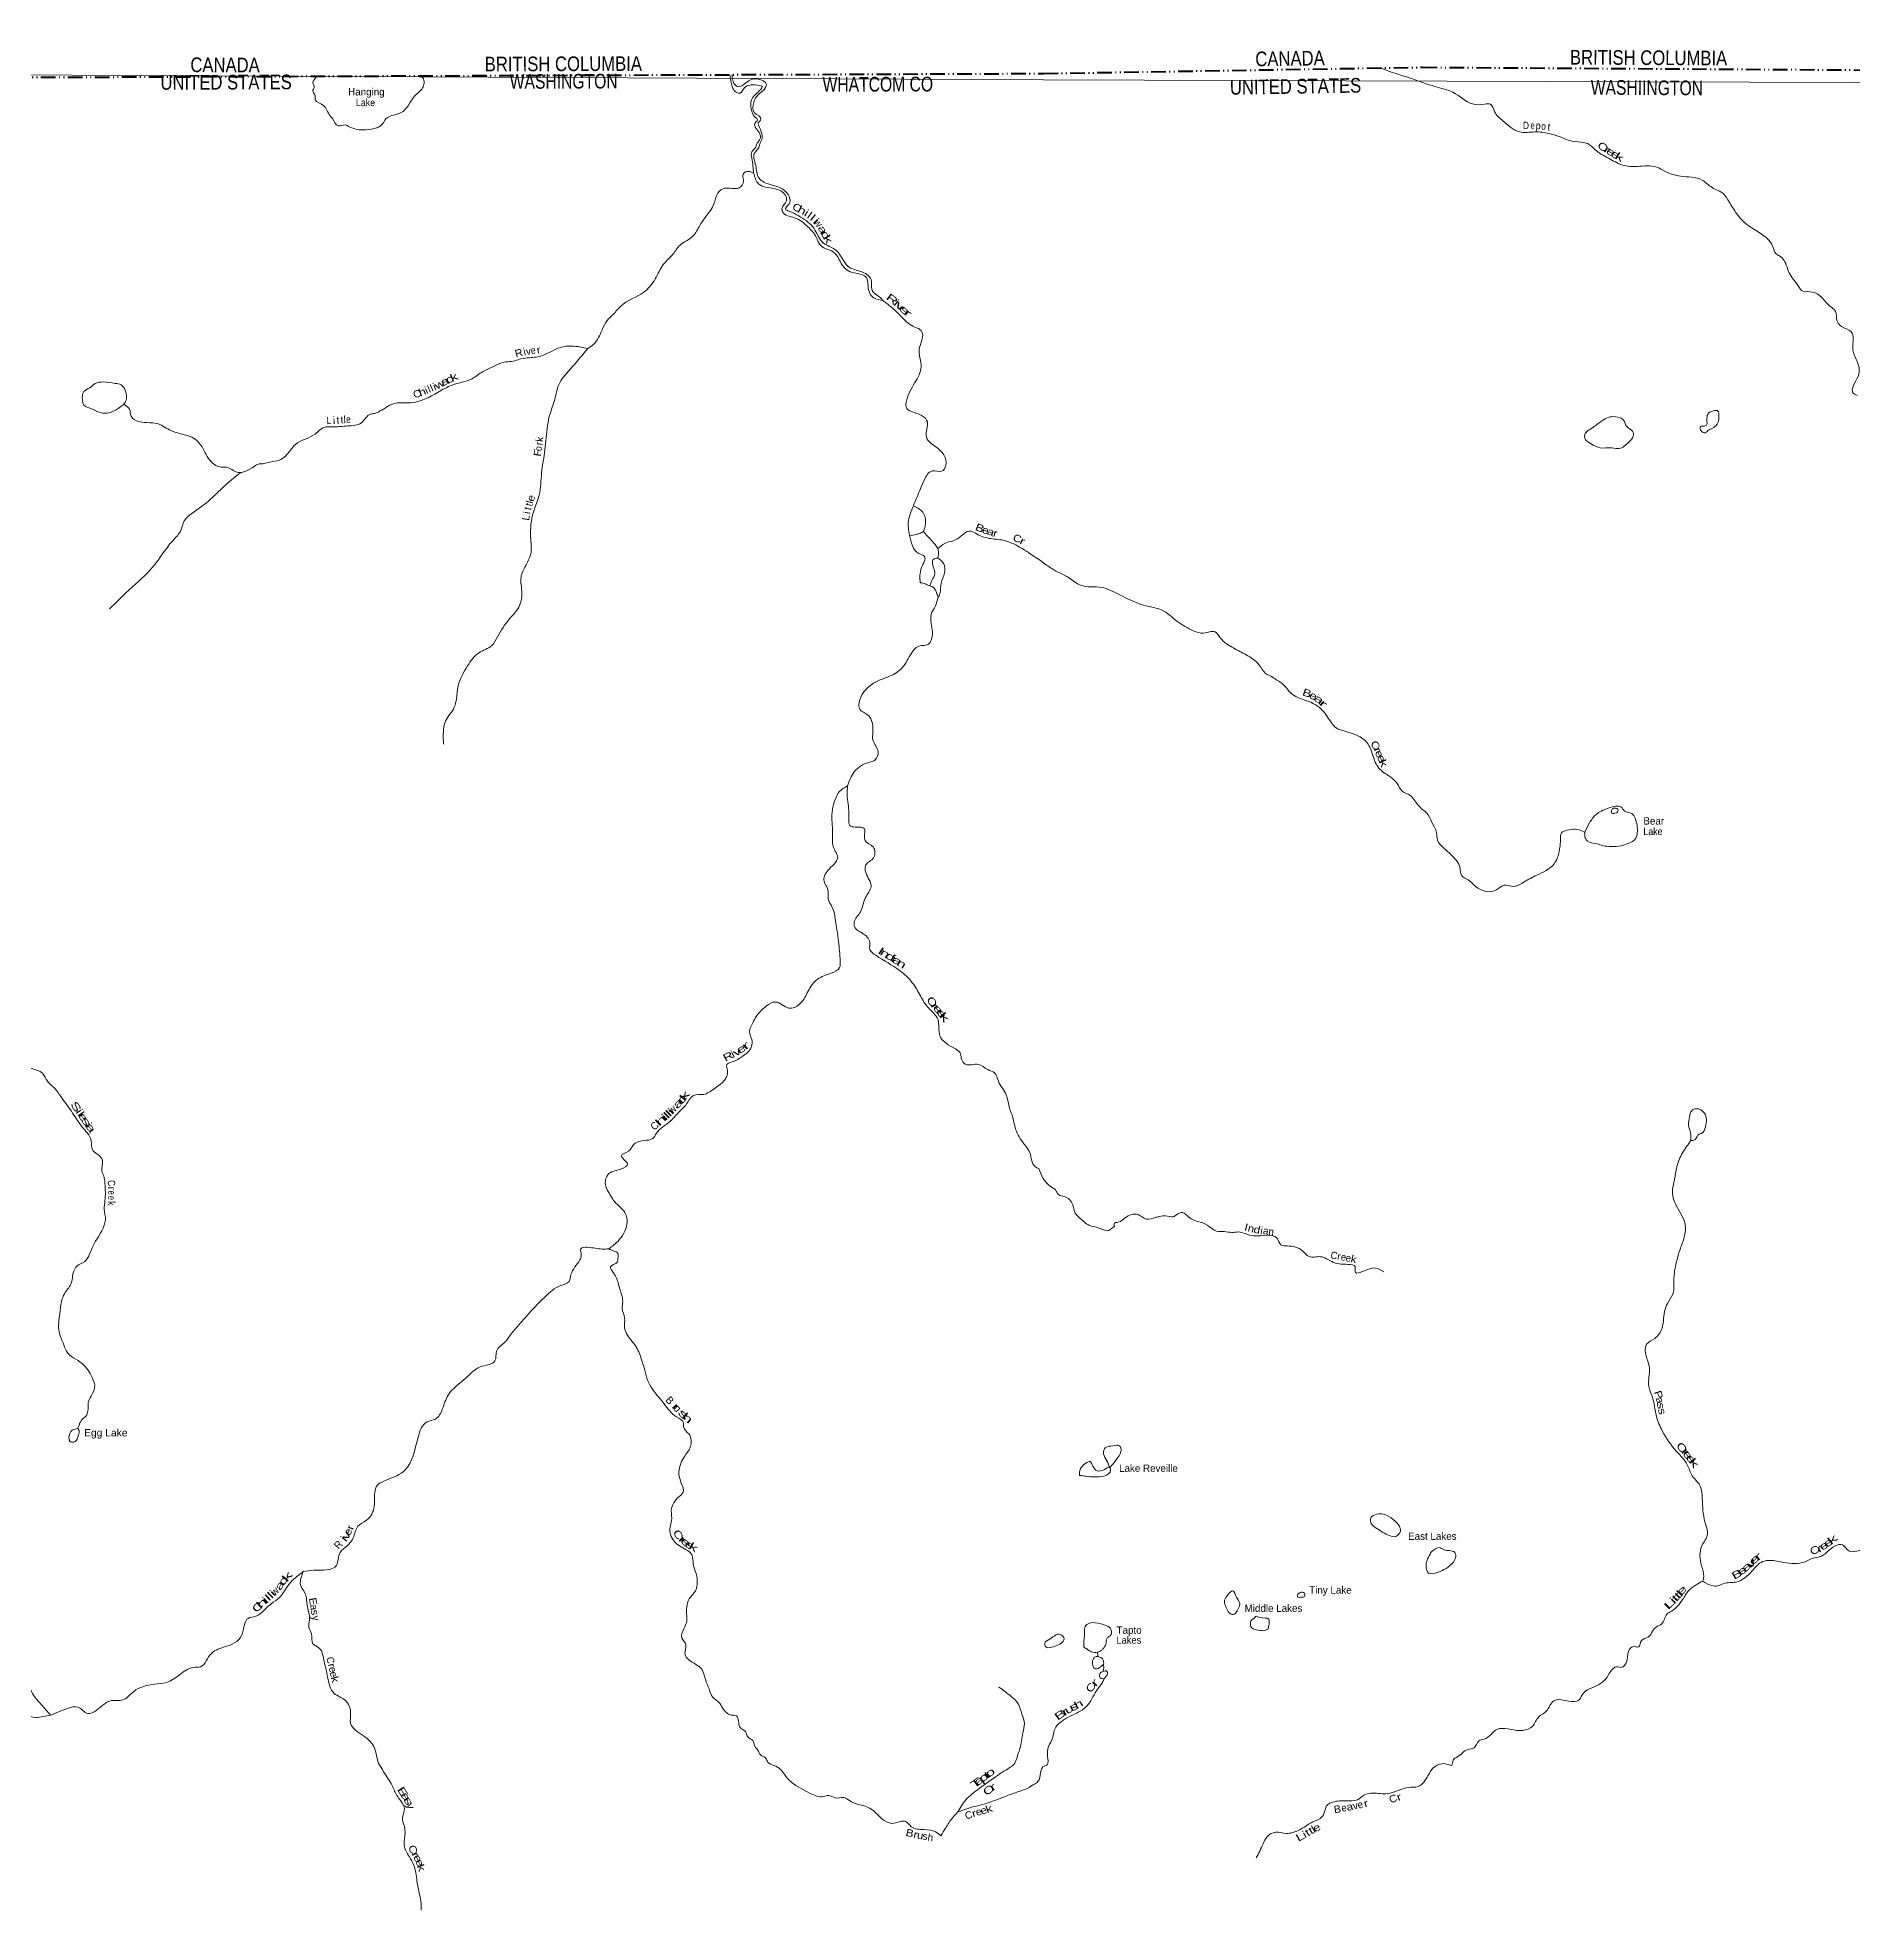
# Model space of a CAD drawing. Header units: feet. Extents: x -244583 to 4, y 367440 to 553773.
# Drawn here: x -118425 to -68841, y 501465 to 552939 of the extents above; entities that cross this region are included whole.
import ezdxf
from ezdxf.enums import TextEntityAlignment as Align

# ---------------------------------------------------------------- set-up
doc = ezdxf.new("R2010")
doc.units = ezdxf.units.FT
doc.header["$LTSCALE"] = 80
doc.linetypes.add('DASH_DOUBLE_DOT', pattern=[9.2, 5, -1.2, 0.3, -1.2, 0.3, -1.2])
for name, color, linetype, lineweight in [('10', 7, 'DASH_DOUBLE_DOT', 70), ('39', 7, 'Continuous', 13), ('4', 7, 'Continuous', 13)]:
    doc.layers.add(name, color=color, linetype=linetype, lineweight=lineweight)
doc.layers.add('12', color=7, linetype='Continuous')
doc.layers.add('41', color=7, linetype='Continuous')

msp = doc.modelspace()

# ---------------------------------------------------------------- linework, layer by layer
at = {"layer": '10'}
msp.add_line((-121280.67, 551846.84), (-90959.98, 551960.61), dxfattribs=at)
msp.add_lwpolyline([(-90959.98, 551960.61), (-80605.95, 552131.49), (-60639.5, 552007.95)], dxfattribs=at)
at = {"layer": '39'}
for points in [[(-110800.57, 551884.81), (-110875.83, 551789.96), (-110910.05, 551706.95), (-110871.43, 551581.55), (-110913.7, 551480.31), (-110854.92, 551381.25), (-110846.6, 551245.69), (-110609.84, 551080.14), (-110486.2, 550873.93), (-110378.83, 550730.43), (-110210.74, 550532.39), (-110022.81, 550554.94), (-109933.81, 550514.61), (-109462.73, 550420.24), (-109165.73, 550481.4), (-109042.55, 550546.35), (-108913.51, 550726.64), (-108705.5, 550826.11), (-108483.31, 550901.32), (-108348.11, 551029.01), (-108134.41, 551340.96), (-107916.52, 551569.95), (-107872.29, 551701.55), (-107876.47, 551782.48), (-107957.46, 551894.86)], [(-98874.03, 549240.8), (-98923.24, 549647.44), (-98921.52, 549821.46), (-98814.62, 549949.11), (-98796.55, 550021.98), (-98744.14, 550098.96), (-98691.74, 550190.1), (-98704.08, 550311.49), (-98842.01, 550596.58), (-98801.67, 550647.23), (-98771.44, 550697.87), (-98826.12, 550762.53), (-98915.3, 550908.08), (-98923.99, 551256.11), (-98823.16, 551391.84), (-98679.9, 551525.61), (-98643.65, 551604.58), (-98702.31, 551630.8), (-98946.9, 551648.63), (-99130.66, 551557.29), (-99241.6, 551427.61), (-99332.57, 551437.59), (-99445.98, 551568.94), (-99488.67, 551714.56), (-99524.6, 551923.69)], [(-99463.71, 551926.95), (-99379.42, 551647.96), (-99300.51, 551599.52), (-99084.43, 551707.1), (-98750.35, 551808.8), (-98524.51, 551663.45), (-98615.17, 551495.36), (-98798.8, 551327.13), (-98871.29, 551171.21), (-98846.55, 550889.98), (-98674.46, 550716.23), (-98712.75, 550653.44), (-98749.06, 550610.89), (-98740.87, 550552.22), (-98645.46, 550309.55), (-98655.27, 550137.54), (-98689.52, 550072.74), (-98729.72, 549943.17), (-98814.42, 549833.77), (-98864.81, 549752.75), (-98864.61, 549637.42), (-98815.78, 549449.31), (-98724.22, 549099.39), (-98594.69, 548996.39), (-98131.57, 548833.21), (-97933.2, 548655.45), (-97886.33, 548434.96), (-97977.08, 548317.46), (-98001.24, 548260.76), (-97906.14, 548200.21), (-97639.12, 548069.1), (-97262.69, 547778.3), (-97033.66, 547400.26), (-96964.82, 547329.55), (-96651.24, 547153.99), (-96525.71, 547026.71), (-96302.83, 546703.3), (-96116.71, 546604.43), (-95780.98, 546471.41), (-95667.54, 546325.89), (-95646.89, 546066.92), (-95575.96, 545957.76), (-95410.01, 545834.59), (-95345.21, 545759.82)], [(-81751.78, 552112.81), (-81309.98, 551950.57), (-80883.25, 551817.42), (-80478.76, 551670.08), (-79940.81, 551512.74), (-79776.98, 551448.15), (-79242.93, 551128.95), (-78911.35, 551123.17), (-78747.58, 551125.34), (-78636.19, 550913), (-78411.55, 550672.43), (-77958.38, 550365.29), (-77535.82, 550365.67), (-77151.64, 550323.53), (-76866.48, 550236.78), (-76615.68, 550135.84), (-76263.84, 550083.55), (-76091.95, 550045.26), (-75903.78, 549889.64), (-75527.5, 549651.23), (-75143.18, 549459.36), (-74738.78, 549421.28), (-74215.12, 549405.56), (-73980.48, 549286.4), (-73563.87, 549157.28), (-72967.33, 549048.55), (-72696.22, 548846.47), (-72382.68, 548670.72), (-72230.85, 548454.37), (-72026.36, 548136.9), (-71710.65, 547809.41), (-71026.73, 547207.08), (-70957.84, 547043.26), (-70852.65, 546978.61), (-70729.21, 546855.3), (-70593.43, 546513.48), (-70346.45, 546159.63), (-70235.13, 546022.15), (-70032.93, 546002.09), (-69751.79, 545891.06), (-69484.66, 545610.07), (-69328.84, 545464.53), (-69284.12, 545195.47), (-69097.95, 545015.57), (-68869.35, 544872.12), (-68848.93, 544649.58), (-68844.64, 544370.37), (-68682.49, 543929.44), (-68712.6, 543682.57), (-68839.75, 543435.62), (-68851.7, 543241.37), (-68738.41, 543168.63)], [(-98874.27, 549242.8), (-99092.37, 549274.86), (-99166.99, 549181.66), (-99148.53, 549021.84), (-99269.48, 548839.54), (-99455.4, 548823.06), (-99708.02, 548812.55), (-99849.28, 548688.9), (-99955.91, 548403.42), (-100179.65, 548050.99), (-100340.93, 547811.97), (-100538.48, 547512.18), (-100883.69, 547276.92), (-101069.22, 547035.84), (-101339.55, 546746.06), (-101561.2, 546351.14), (-101875.87, 545988.45), (-102503.78, 545607.06), (-102709.54, 545380.11), (-102870.96, 545217.98), (-103009.97, 544962.81), (-103243.74, 544563.82), (-103405.22, 544446.2)], [(-95345.21, 545759.82), (-95591.92, 545834.3), (-95711.41, 545977.78), (-95750.24, 546226.61), (-95784.85, 546372.25), (-95928.52, 546469.15), (-96237.88, 546547.59), (-96401.79, 546660.65), (-96543.67, 546893.13), (-96697.61, 547089.17), (-96916.05, 547177.86), (-97069.86, 547297.01), (-97163.16, 547489.1), (-97390.02, 547776.08), (-97754.24, 548018.33), (-98083.97, 548185.77), (-98098.28, 548278.83), (-97979.39, 548485.41), (-97985.64, 548592.64), (-98258.86, 548804.68), (-98685.49, 548909.24), (-98782.67, 549000.15), (-98845.58, 549149.79), (-98874.03, 549240.8)], [(-95345.21, 545759.82), (-95098.31, 545569.99), (-94818.92, 545297.26), (-94474.87, 545032.71), (-94294.84, 544941.94), (-94276.19, 544676.89), (-94348.55, 544444.08), (-94299.19, 543946.38), (-94466.21, 543523.21), (-94701.8, 543010.9), (-94709.63, 542861.15), (-94286.8, 542623.04), (-94126.82, 542443.2), (-94164.68, 542129.5), (-94117.89, 541949.48), (-93899.29, 541767.71), (-93621.52, 541258.22), (-93738.47, 541096.16), (-93999.21, 541105.87), (-94208.99, 540864.75), (-94416.33, 540380.82), (-94599.46, 539921.2), (-94655.66, 539694.49), (-94612.64, 539354.61), (-94359.12, 538849.13), (-94207.4, 538768.43), (-94287.73, 538466.8), (-94322.13, 538053.7)], [(-103405.22, 544446.2), (-103839.89, 544516.35), (-104147.04, 544481.47), (-104639.81, 544258.13), (-104995.42, 544196.87), (-105227.8, 544168.18), (-105395.47, 544115.31), (-105777.35, 544054.01), (-105991.42, 543952.51), (-106264.05, 543822.58), (-106564.85, 543623.81), (-107106.22, 543450.97), (-107491.91, 543254.1), (-108245.3, 542965.59), (-108645.46, 542954.85), (-108869.66, 542869.52), (-108982.72, 542796.5), (-109077.62, 542743.74), (-109216.96, 542676.75), (-109334.15, 542658.36), (-109586.39, 542421.22), (-109960.15, 542335.65), (-110384.54, 542308.69), (-110602.8, 542296.21), (-110847.04, 542113.71), (-111386.2, 541831.61), (-111517.3, 541677.63), (-111830.1, 541399.92), (-112078.61, 541348.95), (-112248.31, 541306.19), (-112379.67, 541295.87), (-112632.06, 541151.81), (-112857.8, 541065.23)], [(-103405.22, 544446.2), (-103820.73, 543955.88), (-104207.87, 543425.12), (-104320.33, 543000.02), (-104455.04, 542593.09), (-104509.05, 542265.2), (-104584.7, 541599.36), (-104662.58, 541052.89), (-104732.27, 540441.69), (-104885.09, 539984.15), (-104962.75, 539306.16), (-104961.93, 538830.65), (-105098.83, 538520.84), (-105225.61, 538202.96), (-105202.64, 537771.99), (-105286.86, 537385.37), (-105542.99, 537063.24), (-105865.53, 536575.08), (-106026.8, 536334.04), (-106380.16, 536137.21), (-106686.76, 535780.6), (-106940.48, 535235.89), (-106990.4, 534883.73), (-107048.62, 534650.94), (-107280.42, 534286.35), (-107348.51, 533922.02), (-107341.96, 533640.76)], [(-116075.08, 542927.13), (-116319.34, 542754.76), (-116652.7, 542685.44), (-116893.37, 542774.1), (-117028.88, 542830.55), (-117117.87, 542862.78), (-117209.25, 543113.55), (-117163.04, 543275.5), (-117001.53, 543378.95), (-116852.16, 543490.48), (-116633.96, 543535.33), (-116306.47, 543497.39), (-116148.75, 543457.17), (-116008.87, 543210.52), (-116012.61, 543034.47), (-116075.08, 542927.13)], [(-116075.37, 542926.93), (-115919.21, 542789.78), (-115872.4, 542601.67), (-115659.93, 542454.28), (-115091.86, 542376.25), (-114919.89, 542277.36), (-114527.53, 542122.16), (-114125.07, 541973.05), (-113936.74, 541760.88), (-113687.44, 541356.57), (-113412.31, 541209.28), (-113274.87, 541207.47), (-112977.53, 541068.31), (-112862.5, 541062.31)], [(-75779.75, 542423.84), (-75448.32, 542588.02), (-75211.73, 542553.84), (-75112.61, 542495.25), (-75037.65, 542327.39), (-74869.72, 542187.93), (-74851.4, 542056.43), (-74972.56, 541890.42), (-75233.22, 541718.2), (-75431.37, 541734.21), (-75752.84, 541737.97), (-76015.78, 541851.04), (-76175.65, 542006.69), (-76159.58, 542124.05), (-76056.56, 542225.31), (-75907.03, 542324.59), (-75779.75, 542423.84)], [(-72827.94, 542615.64), (-72842.09, 542477.05), (-72837.95, 542371.84), (-72904.63, 542331.32), (-73013.8, 542321.1), (-72997.52, 542197.7), (-72884.25, 542147.22), (-72785.25, 542228.24), (-72700.37, 542264.73), (-72530.69, 542434.84), (-72516.7, 542614.92), (-72539.06, 542742.37), (-72628.03, 542756.45), (-72700.79, 542732.11), (-72767.49, 542711.82), (-72827.94, 542615.64)], [(-112857.8, 541065.23), (-112862.32, 541062.42), (-113288.19, 540723.84), (-113524.28, 540502.91), (-113693.78, 540342.79), (-114218.58, 539941.33), (-114424.39, 539742.71), (-114518.93, 539475.46), (-114728.66, 539208.04), (-115353.82, 538401.72), (-115591.91, 538164.6), (-115957.16, 537834.21), (-116461.59, 537335.65)], [(-94506.88, 540147.98), (-94253.95, 539980.42), (-94180.64, 539658.8), (-94232.83, 539452.32)], [(-94232.83, 539452.32), (-94345.92, 539397.51), (-94438.85, 539371.07), (-94606.32, 539332.67)], [(-94234.09, 539451.71), (-94046.52, 539240.15), (-93918.94, 539092.63), (-93839.93, 538985.51)], [(-93839.9, 538985.36), (-93654.23, 539125.42), (-93320.94, 539243.3), (-92953.48, 539464.43), (-92813.91, 539401.92), (-92445.83, 539264.89), (-92057.68, 539210.86), (-91608.67, 539025.4), (-91345.65, 538863.93), (-91014.8, 538645.25)], [(-93839.93, 538985.51), (-93823.59, 538886.38), (-93841.51, 538728.53)], [(-93839.27, 538726.29), (-93976.83, 538673.68), (-93986.75, 538564.4), (-93925.63, 538285.25), (-94000.14, 538127.3), (-94046.43, 538013.92), (-94061.07, 537970.29)], [(-93841.51, 538728.53), (-93681.56, 538568.92), (-93658.91, 538324.11), (-93755.44, 538040.67), (-93787.27, 537749.24), (-93829.56, 537656.1)], [(-91014.8, 538645.25), (-90731.57, 538436.75), (-90262.28, 538186.28), (-89946.69, 537984.23), (-89362.32, 537922.03), (-89137.84, 537849.4), (-88682.72, 537625.22), (-88158.89, 537423.36), (-87730.16, 537308.41), (-87313.38, 537001.25), (-86860.26, 536740.65), (-86587.25, 536674.13), (-86267.84, 536708.81), (-86128.19, 536549.09), (-85770.07, 536270.2), (-85426.19, 536084.37), (-85064.03, 535805.48), (-84893.99, 535577), (-84766.56, 535508.32), (-84631.02, 535425.49), (-84380.15, 535247.66), (-84208.11, 535047.51), (-83579.06, 534748.63), (-83206.73, 534400.96), (-82961.8, 534085.55), (-82731.23, 533994.7), (-82120.36, 533683.66), (-81962.34, 533337.83), (-81800.28, 532991.99), (-81515, 532769.68), (-81296.46, 532567.55), (-81160.81, 532357.25), (-80940.33, 532244.14), (-80839.14, 532130.93), (-80596.26, 531849.91), (-80493.07, 531767.05), (-80349.29, 531508.2), (-80221.67, 531233.15), (-80197.21, 531020.72), (-80017.07, 530796.3), (-79834.95, 530630.55), (-79579.86, 530254.45), (-79545.32, 530064.29), (-79363.24, 529939.01), (-79168.99, 529767.21), (-78849.41, 529617.77), (-78582.57, 529664.55), (-78386.56, 529788.14), (-78103.48, 529760.07), (-77828.63, 529881.71), (-77483.06, 530064.12), (-77012.26, 530376.12), (-76881.11, 530673.66), (-76856.98, 530821.38), (-76836.95, 531031.82), (-76812.87, 531226.08), (-76655.22, 531290.96), (-76432.85, 531325.56), (-76175.79, 531234.57)], [(-94323.4, 538053.96), (-94214.22, 538031.87), (-94161.63, 538009.69), (-94064.18, 537971.96)], [(-94070.62, 537975.43), (-93943.17, 537906.83), (-93878.28, 537781.48), (-93829.56, 537656.1)], [(-93829.56, 537656.1), (-93918.05, 537401), (-94022.78, 537192.42), (-94022.36, 536943.53), (-94025.6, 536480.15), (-94098.18, 536376.84), (-94362.85, 536319.77), (-94488, 536226.5), (-94743.99, 535823.43), (-95004.29, 535576.16), (-95444.57, 535387.29), (-95955.08, 534902.88), (-95964.64, 534583.16), (-95766.33, 534447.89), (-95652.88, 534290.24), (-95617.96, 533964.51), (-95615.58, 533758.12), (-95473.55, 533434.58), (-95554.01, 533215.92), (-95725.69, 533146.86), (-96127.44, 532885.2), (-96306.4, 532502.42)], [(-102825.26, 519861.79), (-102577.02, 520070.59), (-102333.26, 520532.32), (-102335.57, 520700.27), (-102392.43, 520855.99), (-102671.85, 521148.96), (-102769.12, 521296.52), (-102923.36, 521662.53), (-102857.04, 521883.2), (-102507.65, 522037.52), (-102313.87, 522179.47), (-102425.25, 522306.78), (-102484.02, 522401.79), (-102290.21, 522523.5), (-102163.16, 522691.64), (-101876.38, 522817.55), (-101629.9, 522872.56), (-101525.05, 523018.42), (-101173.9, 523324.51), (-100925.75, 523581.87), (-100703.83, 523820.99), (-100518.28, 524045.88), (-100233.36, 524078.7), (-99995.07, 524200.48), (-99585.57, 524656.4), (-99604.03, 524814.2), (-99604.17, 524893.12), (-99499.17, 524949.94), (-99202.32, 525098.12), (-98929.96, 525385.87), (-98926.25, 525578.11), (-98981.1, 525739.9), (-98898.74, 526035.46), (-98804.03, 526201.53), (-98529.65, 526485.25), (-98269.12, 526600.99), (-97913.11, 526433.59), (-97616.19, 526541.3), (-97406.53, 526851.22), (-97309.82, 527025.39), (-97136.34, 527219.91), (-96752.61, 527388.45), (-96526.51, 527542.59), (-96508.61, 527712.59), (-96556.04, 528256.83), (-96637.87, 528831.38), (-96725.39, 529183.33), (-96838.99, 529427.99), (-96835.29, 529624.27), (-96957.09, 529937.73), (-96804, 530235.42), (-96580.27, 530589.87), (-96622.88, 530688.96), (-96691.84, 530828.47), (-96716.9, 531295.86), (-96737.59, 531577.09), (-96647.59, 532129.64), (-96452.04, 532417.28), (-96365.22, 532465.97), (-96306.6, 532501.28)], [(-96306.4, 532502.42), (-96320.38, 532251.55), (-96273.04, 531753.85), (-96215.84, 531399.83), (-96050.07, 531379.85), (-95851.92, 531335.64), (-95847.52, 531125.21), (-95829.13, 531011.92), (-95610.55, 530838.24), (-95597.92, 530542.83), (-95811.8, 530338.13), (-95809.43, 530135.79), (-95665.28, 529757.62), (-95824.41, 529441.71), (-95957.15, 529061.09), (-96126.44, 528781.58), (-96099.9, 528629.86), (-95905.62, 528480.43), (-95703.09, 528237.92), (-95698.7, 528039.63), (-95538.75, 527875.98), (-94889.26, 527462.17), (-94530.92, 527116.71), (-94320.13, 526771.02), (-94101.28, 526439.51), (-93844.06, 526128.29), (-93786.7, 525681.19), (-93359.61, 525317.63), (-93232.1, 525210.58), (-93203.56, 525071.01), (-93092.11, 524901.21), (-92732.34, 524897.72), (-92481.47, 524754.44), (-92291.34, 524667.73), (-92189.88, 524435.18), (-91972.99, 524067.25), (-91897.65, 523743.61), (-91792.03, 523440.25), (-91734.99, 523183.35), (-91522.06, 522768.87), (-91311.3, 522441.39), (-91260.37, 522208.77), (-91181.36, 522101.65), (-91084.33, 522051.59)], [(-76176, 531238.79), (-76042.8, 531497.89), (-75863.06, 531724.65), (-75566, 531886.78), (-75331.53, 531951.74), (-75179.87, 531925.57), (-75086.76, 531814.37), (-74892.61, 531747.78), (-74801.51, 531618.37), (-74740.5, 531227.93), (-74805.02, 531037.68), (-74946.48, 530952.58), (-75184.97, 530865.37), (-75447.8, 530850.97), (-75688.41, 530873.01), (-75840.09, 530919.41), (-76105.03, 531002.13), (-76169.83, 531115.37), (-76176, 531238.79)], [(-75349.55, 531757.49), (-75434.46, 531757.41), (-75442.62, 531828.22), (-75390.1, 531890.99), (-75274.84, 531870.86), (-75282.85, 531787.89), (-75349.55, 531757.49)], [(-121416.82, 527079.3), (-121264.36, 527107.58), (-121054.05, 527041.13), (-120857.82, 526934.19), (-120612.98, 526772.69), (-120444.77, 526505.85), (-120187.35, 526079.3), (-119853.46, 525845.09), (-119637, 525732.11), (-119537.58, 525503.62), (-119260.45, 525366.45), (-119039.92, 525237.29), (-118887.94, 525006.85), (-118602.58, 524788.75), (-118295.14, 524653.66), (-118161.38, 524439.38), (-117952.84, 524231.28), (-117788.75, 524013), (-117646.94, 523816.94), (-117369.34, 523410.65), (-117233.59, 523212.56), (-116962.05, 522802.22), (-116929.32, 522573.61), (-116799.74, 522444.31), (-116666.12, 522310.97), (-116669.6, 521983.16), (-116622.89, 521853.73), (-116588.17, 521643.34), (-116587.37, 521179.97), (-116607.17, 520943.19), (-116576.36, 520653.88), (-116610.46, 520506.11), (-116922.72, 519918.82), (-117015.32, 519700.14), (-117146.36, 519505.68), (-117356.35, 519383.94), (-117438.98, 519250.26), (-117521.23, 518894), (-117692.58, 518634.73), (-117777.09, 518416.06), (-117821, 518090.22), (-117842.37, 517588.36), (-117732.72, 517295.12), (-117639.35, 517064.59), (-117210.29, 516725.31), (-116936.78, 516345.32), (-116869.6, 516064.16), (-116968.24, 515835.36), (-117044.74, 515661.22), (-117070.48, 515351.59), (-117260.08, 515126.68), (-117296.31, 515037.59), (-117328.51, 514954.58)], [(-73275.15, 522818.46), (-73285.44, 523020.78), (-73338.2, 523239.25), (-73314.15, 523467.9), (-73253.64, 523631.84), (-73132.38, 523686.58), (-72903.81, 523563.36), (-72877.19, 523195.15), (-72994.29, 523010.92), (-73052.9, 522994.69), (-73159.93, 522846.89), (-73246.84, 522816.46), (-73275.15, 522818.46)], [(-73273.82, 522818.37), (-73503.31, 522482.39), (-73662.68, 522091.76), (-73721.01, 521761.91), (-73781.33, 521393.62), (-73675.88, 521043.69), (-73434.82, 520532.01), (-73456.75, 520183.99), (-73571.68, 519839.93), (-73712.72, 519299.58), (-73740.66, 518905.02), (-73748.55, 518686.5), (-73879.74, 518433.47), (-73980.63, 518208.8), (-74065.08, 517696.83), (-74264.98, 517409.35), (-74487.24, 517251.33), (-74476.78, 516860.85), (-74407.8, 516601.93), (-74427.56, 516098.11), (-74336.34, 515831.12), (-74216.56, 515284.94), (-74058.49, 514886.5), (-73661.7, 514318.31), (-73374.28, 513962.47), (-73240.57, 513663.14), (-73052.33, 513428.61), (-72962.94, 512957.27), (-72871.38, 512320.02), (-72822.63, 512073.22), (-72976, 511747.33), (-72985.61, 511203.06), (-72926.71, 510907.72), (-72950.86, 510786.3)], [(-91084.33, 522051.59), (-90971.24, 521793.02), (-90724.34, 521536.28), (-90631.28, 521471.62), (-90546.24, 521340.18), (-90388.5, 521289.74), (-90155.78, 521059.3), (-90088.85, 520832.75), (-89951.24, 520691.24), (-89716.54, 520505.31), (-89433.41, 520426.66), (-89170.52, 520360.12), (-89073.54, 520433.05), (-89021.01, 520475.58), (-89031.18, 520544.37), (-88915.97, 520586.96), (-88726.03, 520710.55), (-88372.29, 520793.82), (-88153.82, 520672.62), (-87880.92, 520721.42), (-87777.83, 520741.75), (-87622.17, 520764.14), (-87415.91, 520733.98), (-87288.61, 520810.97), (-87161.27, 520849.53), (-86983.23, 520722.22), (-86487.69, 520510.22), (-86232.79, 520344.54), (-86020.49, 520334.61), (-85820.31, 520306.47), (-85636.33, 520320.79), (-85444.22, 520274.43), (-85203.57, 520213.95), (-84570.66, 520133.58), (-84471.45, 519971.81), (-84303.6, 519937.56), (-83882.94, 519804.4), (-83704.88, 519646.75), (-83391.5, 519645), (-83084.06, 519509.72), (-82641.21, 519435.25), (-82447.06, 519372.7), (-82436.81, 519212.87), (-82254.86, 519237.32), (-81891.02, 519332.74), (-81664.49, 519231.77)], [(-111171.48, 511044.66), (-110888.58, 511079.49), (-110268.33, 511214.01), (-110163.84, 511566.25), (-109974.16, 511748.66), (-109808.81, 511965.43), (-109680, 512283.32), (-109443.81, 512445.56), (-109232.24, 512822.26), (-109224.71, 513146.03), (-109168.52, 513378.82), (-108889.9, 513547.2), (-108399.22, 513815.06), (-108038.98, 514707.98), (-107787.07, 515133.3), (-107564.88, 515208.51), (-107375.36, 515484), (-107216.35, 515862.64), (-106713.92, 516349.05), (-106358.69, 516628.85), (-106100.11, 516702.09), (-105938.58, 516797.45), (-105896.6, 517062.59), (-105672.67, 517305.75), (-105533.52, 517482.01), (-105325.78, 517739.32), (-104567.24, 518549.89), (-104135.25, 518858.13), (-103913.12, 518971.79), (-103860.88, 519153.98), (-103619.04, 519559.06), (-103582.88, 519682.54), (-103589.25, 519862.62), (-103411.46, 519901.35), (-103013.21, 519853.4), (-102825.26, 519861.79)], [(-102830.47, 519861.56), (-102687.71, 519797.25), (-102578.47, 519738.74), (-102578.24, 519601.14), (-102598.27, 519497.91), (-102779.95, 519368.13), (-102708.95, 519216.48), (-102564.9, 518896.99), (-102510.01, 518710.92), (-102446.83, 518411.54), (-102462.7, 518235.47), (-102395.54, 517966.45), (-102403.23, 517737.79), (-102226.77, 517375.86), (-102080.92, 517183.85), (-101924.64, 516805.7), (-101847.39, 516546.82), (-101759.98, 516253.55), (-101314.24, 515622.91), (-100978.13, 515269.33), (-100789.88, 515107.74), (-100783.6, 514978.25), (-100643.84, 514804.44), (-100602.8, 514448.37), (-100778.15, 514164.81), (-100914.8, 513705.27), (-100847.67, 513456.49), (-100800.77, 513213.74), (-100905.67, 513098.24), (-101121.27, 512713.44), (-101112.7, 512432.19), (-101154.85, 512264.18), (-101122.06, 512001.18), (-100850.74, 511716.29), (-100555.27, 511492.14), (-100520.5, 511251.4), (-100445.27, 510994.53), (-100416.44, 510684.99), (-100462.64, 510518.99), (-100599.78, 510344.76), (-100706.12, 509895.38), (-100697.69, 509695.07), (-100782.21, 509480.45), (-100832.32, 509237.55), (-100724.87, 509045.49), (-100748.7, 508796.56), (-100643.32, 508636.87), (-100291.2, 508376.39), (-100191.7, 508105.39), (-100075.97, 507802.05), (-99992.79, 507622.09), (-99816.69, 507466.56), (-99713.33, 507306.86), (-99484.64, 507127.13), (-99341.09, 507101.04), (-99237.47, 506781.49), (-99097.83, 506676.49), (-99034.91, 506526.85), (-98899.33, 506431.96), (-98826.25, 506243.89), (-98737.14, 506138.8), (-98702.63, 506053.87), (-98548.86, 505954.96), (-98490.06, 505845.78), (-98318.33, 505750.87)], [(-117328.51, 514954.58), (-117480.01, 514905.78), (-117570.6, 514701.27), (-117534.03, 514590.04), (-117404.69, 514594.28), (-117322.08, 514744.15), (-117296.07, 514900), (-117328.51, 514954.58)], [(-89154.34, 513884.31), (-89223.45, 514069.69), (-89314.61, 514263.85), (-89260.17, 514431.83), (-89066.12, 514478.54), (-88882.14, 514480.73), (-88839.6, 514391.74), (-88863.74, 514264.25), (-89011.14, 514047.63), (-89069.7, 513970.69), (-89155.1, 513886.35)], [(-89976, 513665.94), (-89967.24, 513797.91), (-89801.63, 514002.41), (-89686.43, 514049.05), (-89607.46, 513921.65), (-89492.11, 513798.33), (-89312.19, 513822.78), (-89217.21, 513877.49), (-89166.68, 513891.7), (-89126.18, 513824.96), (-89307.99, 513652.82), (-89554.63, 513630.35), (-89797.27, 513648.34), (-89922.63, 513664.41), (-89977.02, 513665.97)], [(-72950.86, 510786.3), (-72704.09, 510661.08), (-72546.38, 510653.12), (-72394.8, 510713.96), (-72036.97, 510758.79), (-71600.54, 511064.7), (-71319.73, 511315.83), (-71111.51, 511350.42), (-70739.45, 511296.12), (-70159.2, 511314.85), (-69934.87, 511410.14), (-69763.04, 511444.69), (-69336.71, 511746.54), (-69136.58, 511775.05), (-68964.57, 511607.27), (-68667.37, 511617.65), (-68283.3, 511696.9), (-68125.67, 511784.04), (-68036.66, 511719.38), (-67705.03, 511673.14), (-67397.66, 511610.69), (-66940.8, 511687.99), (-66653.81, 511805.59), (-66081.68, 511860.73), (-65871.45, 511907.46), (-65762.41, 512055.25), (-65554.21, 512112.09), (-65091.15, 512037.64), (-64874.83, 512058.07), (-64662.78, 512323.31), (-64535.45, 512376.03), (-64397.94, 512347.83), (-64122.98, 512358.19), (-63641.78, 512352.55), (-63419.43, 512405.35), (-63166.79, 512500.67), (-62978.93, 512682.94), (-62803.19, 512867.21), (-62425.22, 512986.92), (-62214.94, 512970.93), (-62049.12, 512944.77), (-61652.99, 513104.97), (-61353.84, 513188.19), (-61155.92, 513435.2), (-60988.21, 513540.57), (-60820.37, 513510.37), (-60743.8, 513528.47)], [(-119056.55, 512598.59), (-119045.73, 512181.77), (-119033.31, 512011.81), (-118899.3, 511653.87), (-118934.94, 511222.81), (-119093.83, 510773.35), (-119226.51, 510358.33), (-119195.46, 509933.45), (-119186.89, 509650.17), (-119313.5, 509233.14), (-119236.04, 508850.82), (-119150.96, 508739.66), (-118894, 508574.13), (-118703.17, 508084.75), (-118538.74, 507670.19), (-118330.13, 507415.55), (-118074.96, 507120.52)], [(-81239.59, 512082.18), (-81332.43, 512004.91), (-81510.37, 512029.03), (-81852.23, 512216.89), (-82003.99, 512352.32), (-82014.24, 512514.17), (-81862.69, 512611.42), (-81348.98, 512423.72), (-81213.34, 512225.56), (-81213.25, 512124.39), (-81239.59, 512082.18)], [(-80397.9, 511518.14), (-80482.67, 511354.17), (-80508.8, 511188.24), (-80439.89, 511004.19), (-80235.7, 511010.44), (-80019.44, 511097.63), (-79807.29, 511253.61), (-79696.29, 511476.27), (-79724.68, 511565.27), (-79874.34, 511615.72), (-80013.87, 511641.9), (-80153.43, 511700.45), (-80278.73, 511643.69), (-80371.67, 511572.79), (-80397.9, 511518.14)], [(-118074.96, 507120.52), (-117606.38, 507307.41), (-117327.52, 507342.24), (-117056.39, 507166.62), (-116826.13, 507251.96), (-116410.23, 507519.71), (-116173.77, 507526.15), (-115994.02, 507599.27), (-115804.33, 507769.54), (-115232.69, 507968.73), (-114911.42, 508017.79), (-114545.96, 508228.8), (-114176.43, 508427.67), (-113980.41, 508446.19), (-113681.92, 508810.88), (-113504.25, 508922.45), (-112930.7, 509186.39), (-112813.91, 509437.48), (-112679.06, 509765.5), (-112462.9, 509824.51), (-112250.95, 509982.67), (-112050.68, 510164.81), (-111823.09, 510337.45), (-111512.55, 510754.77), (-111336.99, 510914.9), (-111171.48, 511044.66)], [(-111171.48, 511044.66), (-111233.43, 510633.79), (-111136.15, 510478.13), (-111068.85, 510130.2), (-111003.48, 509727.63), (-111017.26, 509513.12), (-110950.27, 509345.27), (-110909.38, 509072.17), (-110737.38, 508955.07), (-110644.11, 508781.2), (-110605.38, 508589.03), (-110548.41, 508370.58), (-110507.63, 508162.22), (-110324.96, 507717.34), (-110021.45, 507521.53), (-109879.42, 507202.04), (-109880.93, 506902.57), (-109526.63, 506555.08), (-109247.22, 506266.15), (-109182.19, 506059.86), (-109119.81, 505801.38)], [(-80324.23, 505679.51), (-80079.34, 505796.58), (-79905.44, 505774.48), (-79808.37, 505754.34), (-79770.09, 505898.02), (-79665.03, 505977.02), (-79363.96, 506185.69), (-79196.19, 506230.35), (-79071.01, 506418.63), (-78921.44, 506465.3), (-78733.53, 506599), (-78571.91, 506734.71), (-78276.73, 506745.09), (-77868.29, 506707.01), (-77597.47, 506822.58), (-77437.97, 507069.56), (-77225.82, 507231.62), (-77019.85, 507517.08), (-76724.68, 507525.44), (-76318.31, 507552.11), (-76221.41, 507716.08), (-76045.63, 507837.63), (-75603.09, 508111.17), (-75457.72, 508333.86), (-75304.16, 508441.23), (-75168.69, 508429.22), (-75033.37, 508583.11), (-74938.67, 508945.36), (-74827.52, 508996.04), (-74702.15, 508988.06), (-74629.52, 509158.08), (-74441.58, 509255.36), (-74322.44, 509419.36), (-74225.5, 509530.72), (-74073.94, 509615.84), (-73930.63, 509881.02), (-73809.39, 509964.08), (-73502.36, 510277.96), (-73332.75, 510526.98), (-73130.71, 510680.93), (-72950.86, 510786.3)], [(-85600.8, 510115.4), (-85671.44, 509971.68), (-85746.16, 509882.59), (-85829.06, 509880.49), (-85968.73, 510062.46), (-86017.4, 510228.33), (-85948.79, 510374.07), (-85789.2, 510517.86), (-85685.93, 510343.95), (-85599.04, 510174.76), (-85600.8, 510115.4)], [(-84022.16, 510407.37), (-83951.32, 510468.92), (-83832.01, 510450.82), (-83842.04, 510355.72), (-83937.05, 510343.49), (-83999.73, 510341.41), (-84022.16, 510407.37)], [(-89483.55, 508843.18), (-89651.39, 508849.25), (-89786.94, 508940.17), (-89841.55, 508972.5), (-89857.81, 509057.46), (-89833.84, 509385.25), (-89819.84, 509547.13), (-89704.67, 509634.23), (-89393.29, 509614.28), (-89116.16, 509462.78), (-89132.18, 509290.79), (-89210.99, 509244.18), (-89247.23, 509078.24), (-89330, 508938.56), (-89384.54, 508885.9), (-89483.25, 508841.71)], [(-84821.83, 509484.83), (-84882.45, 509442.29), (-85040.15, 509438.1), (-85272.73, 509514.78), (-85303.19, 509662.45), (-85287.06, 509711.02), (-85210.28, 509765.72), (-85169.89, 509816.34), (-85050.57, 509790.14), (-84801.85, 509741.8), (-84797.68, 509604.22), (-84821.83, 509484.83)], [(-90842.19, 508961.37), (-90890.89, 508985.72), (-90923.33, 509080.79), (-90773.83, 509210.41), (-90492.91, 509330.04), (-90391.71, 509210.75), (-90470.45, 509091.31), (-90636.16, 509006.18), (-90842.12, 508961.86)], [(-89335.67, 508497.48), (-89436.68, 508414.43), (-89549.88, 508390.05), (-89610.62, 508474.98), (-89602.68, 508642.92), (-89540.07, 508717.83), (-89445.05, 508719.94), (-89345.93, 508663.38), (-89315.52, 508574.38), (-89313.46, 508531.89), (-89335.67, 508497.48)], [(-89471.34, 508727.99), (-89471.38, 508768.48), (-89473.42, 508792.75), (-89483.58, 508843.33)], [(-90973.2, 505720.84), (-90857.65, 505764.69), (-90845.73, 505995.35), (-90817.67, 506266.5), (-90704.67, 506511.41), (-90640.19, 506760.34), (-90555.38, 506873.72), (-90310.9, 507049.96), (-90050.2, 507181.71), (-89777.42, 507366.07), (-89510.93, 507789.17), (-89345.34, 508017.95), (-89298.93, 508119.16)], [(-89298.93, 508119.16), (-89406.11, 508141.32), (-89428.39, 508183.79), (-89418.34, 508252.59), (-89329.44, 508319.43), (-89224.31, 508317.51), (-89216.13, 508220.4), (-89252.48, 508175.85), (-89298.93, 508119.16)], [(-89322.57, 508322.53), (-89321.41, 508378.12), (-89307.32, 508448.94), (-89336.15, 508497.09)], [(-92173.52, 507891.21), (-91837.56, 507632.73), (-91649.26, 507434.72), (-91545.7, 507153.62), (-91478.56, 506898.76), (-91518.54, 506643.74), (-91598.64, 506208.57), (-91675.06, 505987.89), (-91741.46, 505813.77), (-91828.28, 505720.36)], [(-119460.98, 506973.51), (-119243.05, 507051.93), (-118766.18, 507119.45), (-118479.07, 507057.17), (-118268.92, 507085.82), (-118074.96, 507120.52)], [(-109120.2, 505801.99), (-108977.22, 505579.45), (-108748.98, 505205.13), (-108704.56, 505116.11), (-108648.03, 504986.61), (-108551.07, 504840.93), (-108411.72, 504577.89), (-108454.35, 504351.27), (-108446.39, 504185.35), (-108410.06, 504078.11), (-108408.29, 503738.17), (-108416.5, 503570.23), (-108275.17, 503256.6), (-108154, 503027.97), (-108067.36, 502592.93), (-107994.83, 502222.65), (-107954.56, 501981.87), (-107950.65, 501793.69)], [(-98318.33, 505750.87), (-98137.82, 505636.93), (-98024.68, 505491.25), (-97840.79, 505294.99), (-97325.34, 504985.44), (-96961.39, 504900.49), (-96817.79, 504932.87), (-96647.97, 504864.09), (-96413.38, 504870.18), (-96197.08, 504754.86), (-95934.25, 504667.87), (-95584.52, 504497.93), (-95374.36, 504293.58), (-95101.44, 504168.14), (-94868.85, 504216.72), (-94721.22, 504218.76), (-94567.63, 504077.13), (-94223.9, 503998.24), (-93902.41, 503933.52), (-93756.88, 503824.26)], [(-93303.85, 504469.15), (-93080.73, 504807.7), (-92712.45, 505115.29), (-92111.52, 505544.3), (-91828.28, 505720.36)], [(-91154.05, 505261.47), (-91079.64, 505360.2), (-91023.8, 505617.26), (-90972.88, 505721.5)], [(-85144.85, 503222.17), (-84961.98, 503604.99), (-84845.28, 503803.55), (-84604.97, 503925.58), (-84331.82, 503893.97), (-84000.37, 503975.79), (-83790.39, 504093.69), (-83600.61, 504205.47), (-83352.25, 504341.68), (-83265.89, 504540.16), (-83217.72, 504659.64), (-83100.63, 504730.76), (-82712.46, 504786.44), (-82380.84, 504811.63), (-82207.27, 504933.48), (-82015.31, 504992.67), (-81604.68, 504977.61), (-81398.5, 505018.64), (-81196.47, 505094.04), (-80988.32, 505149.23), (-80727.47, 505172.19), (-80557.98, 505304.14), (-80459.38, 505468.26), (-80324.23, 505679.51)], [(-93301.4, 504471.79), (-93010.12, 504577.04), (-92498.38, 504720.74), (-92020.99, 504894.79), (-91681.16, 505020.27), (-91503.16, 505080.98), (-91351.44, 505145.74), (-91256.34, 505214.55), (-91154.05, 505261.47)], [(-93756.88, 503824.26), (-93627.3, 504044.83), (-93434.97, 504328.12), (-93301.4, 504471.79)]]:
    msp.add_spline(points, degree=3, dxfattribs=at)
at = {"layer": '4'}
msp.add_lwpolyline([(-242556.67, 552939.06), (-212238.1, 552626.27), (-181919.12, 552355.18), (-151599.78, 552125.8), (-121280.17, 551938.12), (-90960.33, 551792.15), (-60640.31, 551687.89), (-30320.19, 551625.32), (0, 551604.47), (0, 367439.54), (-30573.52, 367460.57), (-61146.96, 367523.64), (-91720.3, 367628.79), (-122293.46, 367775.97), (-152866.39, 367965.22), (-183439.04, 368196.52), (-214011.33, 368469.88), (-244583.22, 368785.28)], close=True, dxfattribs=at)
msp.add_lwpolyline([(-242556.67, 552939.06), (-212238.1, 552626.27), (-181919.12, 552355.18), (-151599.78, 552125.8), (-121280.17, 551938.12), (-90960.33, 551792.15), (-60640.31, 551687.89), (-30320.19, 551625.32), (0, 551604.47), (0, 367439.54), (-30573.52, 367460.57), (-61146.96, 367523.64), (-91720.3, 367628.79), (-122293.46, 367775.97), (-152866.39, 367965.22), (-183439.04, 368196.52), (-214011.33, 368469.88), (-244583.22, 368785.28)], close=True, dxfattribs=at)

# ---------------------------------------------------------------- texts
at = {"layer": '10'}
for s, rotation, width, p in [('CANADA', 359.702, 0.85, (-114256.77, 552000.61)), ('BRITISH COLUMBIA', 0.215, 0.85, (-106216.99, 552017.89)), ('CANADA', 0.946, 0.85, (-85168.81, 552156.2)), ('BRITISH COLUMBIA', 359.645, 0.85, (-76580.39, 552206.58)), ('UNITED STATES', 0.215, 0.85, (-115072.6, 551516.87)), ('WASHINGTON', 0.215, 0.8, (-105533.47, 551542.47)), ('UNITED STATES', 0.946, 0.85, (-85863.36, 551380.96)), ('WASHIINGTON', 359.645, 0.8, (-76012.88, 551383.38))]:
    msp.add_text(s, height=400, rotation=rotation, dxfattribs=dict(at, width=width)).set_placement(p)
at = {"layer": '12', "width": 0.8}
msp.add_text('WHATCOM CO', height=400, rotation=0.215, dxfattribs=at).set_placement((-96990.29, 551461.97))
at = {"layer": '41'}
for s, p in [('Hanging', (-109947.26, 551360.91)), ('Bear', (-74573.29, 531447.16)), ('Lake Reveille', (-88893.26, 513768.63)), ('East Lakes', (-80999.43, 511911.46)), ('Tiny Lake', (-83699.67, 510440.98)), ('Middle Lakes', (-85463.53, 509944.28)), ('Tapto', (-88960.76, 509345.18))]:
    msp.add_text(s, height=200, dxfattribs=at).set_placement(p)
for s, width, p in [('Lake', 0.9, (-109734.12, 551069.36)), ('Lake', 0.9, (-74573.29, 531159.58)), ('Egg Lake', 1.05, (-117157.49, 514737.27)), ('Lakes', 0.95, (-88965.12, 509075.05))]:
    msp.add_text(s, height=200, dxfattribs=dict(at, width=width)).set_placement(p)
for s, rotation, width, p in [('D', 0.977, 0.85, (-77778.95, 550444.62)), ('e', 0.458, 0.7, (-77600.09, 550447.88)), ('p', 355.619, 0.9, (-77451.62, 550440.79)), ('o', 353.633, 0.85, (-77307.48, 550426.45)), ('C', 326.911, 1.4, (-75739.16, 549877.87)), ('r', 328.369, 1.7, (-75616.27, 549799.87)), ('e', 328.369, 1.55, (-75515.36, 549738.38)), ('e', 329.199, 1.5, (-75391.51, 549663.3)), ('k', 329.199, 1.7, (-75275.17, 549593.95)), ('C', 334.171, 1.25, (-97732.2, 548206.44)), ('h', 333.525, 1.45, (-97595.12, 548137.72)), ('i', 328.98, 1.35, (-97478.83, 548066.48)), ('l', 325.342, 1.4, (-97399.88, 548009.02)), ('l', 321.097, 1.55, (-97318.07, 547946.22)), ('i', 315.617, 1.9, (-97231.69, 547859.89)), ('a', 296.926, 1.5, (-97078.81, 547650.81)), ('c', 299.198, 1.65, (-96999.26, 547509.83)), ('k', 301.052, 1.7, (-96930.02, 547382.78)), ('R', 322.445, 1.65, (-95148.41, 545718.68)), ('i', 321.995, 1.6, (-95031.9, 545621.27)), ('v', 317.041, 2.1, (-94931.51, 545534.39)), ('e', 315.149, 2.05, (-94829.73, 545434.26)), ('r', 319.887, 2.05, (-94720.29, 545342.36)), ('R', 14.469, 1.1, (-105260.96, 544233.51)), ('e', 8.898, 0.9, (-104878.76, 544301.67)), ('r', 10.651, 1.1, (-104728.6, 544317.09)), ('w', 27.167, 1.4, (-107405.25, 543386.14)), ('a', 26.915, 1.5, (-107264.89, 543460.14)), ('c', 26.915, 1.55, (-107137.12, 543525.01)), ('k', 24.505, 1.5, (-107016.06, 543577.03)), ('C', 20.398, 1.1, (-108031.37, 543119.93)), ('h', 21.398, 1.3, (-107887.58, 543173.33)), ('i', 23.387, 1.1, (-107773.44, 543219.37)), ('i', 24.064, 1.1, (-107549.15, 543316.15)), ('L', 2.996, 0.85, (-110466.17, 542384.98)), ('e', 5.911, 0.85, (-109929.59, 542419.25)), ('F', 81.987, 1.25, (-104675.04, 541590.46)), ('o', 83.369, 0.85, (-104652.86, 541705.85)), ('e', 71.777, 1.15, (-104861.12, 540333.61)), ('B', 338.74, 1.35, (-92730.8, 539455.19)), ('e', 340.419, 1.2, (-92570.74, 539394.85)), ('a', 340.419, 1.3, (-92430.73, 539350.33)), ('r', 345.186, 1.2, (-92295.6, 539309.67)), ('C', 338.822, 1.15, (-91708.36, 539168.4)), ('r', 336.401, 1.45, (-91569.36, 539101.54)), ('B', 340.089, 1.35, (-83792.59, 534945.41)), ('e', 334.731, 1.35, (-83632.34, 534876.57)), ('a', 324.373, 1.75, (-83495.55, 534787.8)), ('r', 317.17, 2.15, (-83377.32, 534677.61)), ('C', 296.512, 1.25, (-81981.73, 533570)), ('r', 293.77, 1.45, (-81921.64, 533451.31)), ('e', 293.508, 1.3, (-81874.64, 533339.72)), ('e', 294.293, 1.3, (-81818.58, 533213.95)), ('k', 294.293, 1.5, (-81765.03, 533081.8)), ('I', 325.449, 1.9, (-95448.13, 527916.11)), ('n', 328.232, 1.65, (-95338.49, 527842.12)), ('d', 328.568, 1.7, (-95192.8, 527756.48)), ('i', 329.568, 1.3, (-95093.07, 527693.91)), ('a', 327.493, 1.65, (-95007.75, 527642.77)), ('n', 328.105, 1.65, (-94883.59, 527563.37)), ('C', 303.682, 1.4, (-94090.56, 526560.04)), ('r', 303.682, 1.8, (-94004.54, 526440.79)), ('e', 311.421, 1.9, (-93905.7, 526328.96)), ('e', 311.421, 1.9, (-93818.17, 526225.42)), ('k', 307.824, 1.95, (-93747.5, 526126.93)), ('R', 28.3, 1.4, (-99524.22, 525029.3)), ('i', 26.754, 1.2, (-99399.56, 525087.6)), ('v', 30.754, 1.6, (-99278.7, 525158.87)), ('e', 34.478, 1.65, (-99157.73, 525238.62)), ('r', 41.255, 2.1, (-99024.53, 525340.33)), ('c', 47.271, 2.15, (-100764.37, 523871.89)), ('k', 51.454, 2, (-100681.12, 523977.89)), ('S', 304.358, 1.65, (-117460.69, 523685.57)), ('i', 304.329, 1.45, (-117373.44, 523558.52)), ('l', 304.329, 1.4, (-117326.38, 523489.59)), ('e', 304.329, 1.6, (-117266.42, 523401.81)), ('i', 45.375, 1.9, (-101239.02, 523385.38)), ('l', 45.375, 1.85, (-101178.76, 523437.88)), ('l', 45.785, 1.8, (-101122.76, 523491.8)), ('i', 45.785, 1.9, (-101064.56, 523551.62)), ('a', 47.002, 2.05, (-100860.65, 523769.62)), ('s', 304.429, 1.9, (-117187.49, 523286.81)), ('i', 303.877, 1.45, (-117121.73, 523189.48)), ('a', 303.877, 1.7, (-117058.06, 523104.48)), ('h', 44.329, 2.1, (-101340.44, 523297.01)), ('C', 276.996, 0.85, (-116510.3, 521642.57)), ('e', 271.408, 0.75, (-116500.88, 521390.59)), ('k', 268.324, 0.9, (-116510.82, 521106.87)), ('e', 268.788, 0.75, (-116504.8, 521250.67)), ('I', 345.91, 1.25, (-85442.54, 520356.99)), ('n', 345.875, 1.15, (-85310.86, 520320.63)), ('d', 348.275, 1.2, (-85146.26, 520285.7)), ('C', 348.749, 0.95, (-83041.05, 519582.72)), ('e', 350.518, 0.95, (-82778.55, 519539.3)), ('e', 350.518, 0.95, (-82643.73, 519513.14)), ('k', 347.389, 1.15, (-82504.25, 519482.67)), ('P', 288.254, 1.3, (-74251.35, 515841.96)), ('a', 285.254, 1.15, (-74220.54, 515698.01)), ('r', 312.768, 2.15, (-101063.14, 515476.17)), ('s', 314.335, 2.3, (-100857.76, 515266.27)), ('h', 317.911, 2, (-100748.47, 515165.54)), ('s', 283.126, 1.25, (-74191.72, 515554.93)), ('s', 286.464, 1.3, (-74157.52, 515395.18)), ('C', 306.656, 1.5, (-73607.95, 514373.82)), ('r', 309.189, 2, (-73505.73, 514260.98)), ('e', 309.189, 1.8, (-73436.38, 514165.93)), ('e', 309.791, 1.8, (-73348.92, 514057.06)), ('k', 307.544, 1.95, (-73271.2, 513951.81)), ('e', 68.596, 1.25, (-109860.18, 512093.82)), ('r', 73.219, 1.25, (-109794.99, 512226.54)), ('C', 303.013, 1.4, (-101016.85, 511999.32)), ('i', 52.135, 1.6, (-109985.77, 511878.29)), ('v', 56.195, 1.7, (-109915.37, 511978.27)), ('r', 314.065, 2.25, (-100882.29, 511850.02)), ('e', 317.62, 1.95, (-100787.29, 511768.64)), ('e', 324.395, 1.65, (-100683.03, 511690.37)), ('k', 328.395, 1.75, (-100569.4, 511625.83)), ('C', 30.122, 1.35, (-69846.66, 511543.27)), ('r', 28.416, 1.6, (-69716.8, 511592.35)), ('e', 32.787, 1.55, (-69596.35, 511669.34)), ('e', 36.069, 1.7, (-69469.72, 511757.37)), ('k', 37.556, 1.95, (-69351.99, 511841.57)), ('e', 34.138, 1.6, (-71825.58, 510990.76)), ('a', 40.776, 1.95, (-71691.75, 511100.33)), ('v', 40.776, 2, (-71570.1, 511199.47)), ('e', 46.096, 2, (-71478.67, 511304.99)), ('r', 41.318, 2.1, (-71377.39, 511379.49)), ('a', 57.702, 1.65, (-111733.04, 510609.98)), ('c', 57.702, 1.75, (-111645.6, 510735.46)), ('k', 48.779, 2.1, (-111537.2, 510843.08)), ('e', 49.258, 1.85, (-73453.82, 510465.1)), ('B', 29.551, 1.55, (-71973.64, 510886.65)), ('C', 38.355, 1.55, (-112357.9, 509999.03)), ('h', 42.326, 2, (-112238.6, 510109.14)), ('i', 42.245, 1.8, (-112142.74, 510191.39)), ('l', 42.845, 1.75, (-112070.82, 510262.47)), ('l', 43.845, 1.8, (-112002.36, 510327.65)), ('i', 46.686, 1.85, (-111933.6, 510390.1)), ('E', 280.471, 1.2, (-111002.33, 510210.51)), ('L', 43.936, 2.05, (-73794.9, 510089.13)), ('i', 45.936, 1.85, (-73700.97, 510184.35)), ('t', 45.936, 1.95, (-73633.43, 510253.63)), ('t', 47.327, 1.9, (-73559.33, 510327.08)), ('l', 47.327, 1.75, (-73507.6, 510383.38)), ('s', 278.851, 1.1, (-110955.14, 509916.99)), ('C', 281.529, 0.95, (-110524.98, 508603.19)), ('r', 284.673, 1.2, (-110485.25, 508459.7)), ('k', 285.099, 1.25, (-110402.51, 508074.72)), ('r', 51.62, 1.95, (-89481.69, 507949.08)), ('C', 58.603, 1.35, (-89581.15, 507827.7)), ('B', 35.773, 1.75, (-90446.13, 507056.26)), ('r', 32.183, 1.75, (-90318.64, 507136.67)), ('u', 29.973, 1.65, (-90208.01, 507200.45)), ('s', 28.648, 1.7, (-90081.37, 507269.6)), ('h', 28.956, 1.55, (-89950.12, 507337.86)), ('p', 36.641, 1.8, (-92539.83, 505342.44)), ('t', 36.641, 1.65, (-92442.53, 505414.81)), ('o', 36.641, 1.7, (-92357.24, 505478.25)), ('E', 302.363, 1.7, (-108540.71, 504966.71)), ('a', 301.685, 1.65, (-108457.08, 504845.12)), ('T', 35.25, 1.85, (-92747.36, 505188.24)), ('a', 35.25, 1.75, (-92660.79, 505252.77)), ('C', 36.641, 1.5, (-92404.05, 504995.49)), ('r', 36.641, 1.9, (-92282.76, 505085.71)), ('r', 20.509, 1.35, (-81212.83, 504797.04)), ('s', 297.263, 1.65, (-108394.23, 504733.31)), ('y', 290.924, 1.3, (-108331.45, 504609.69)), ('C', 17.265, 1.05, (-92971.32, 504300.43)), ('r', 17.008, 1.25, (-92826.4, 504349.34)), ('e', 15.862, 1.1, (-92700.67, 504391.47)), ('e', 17.764, 1.15, (-92563.34, 504430.47)), ('k', 19.929, 1.35, (-92412.93, 504469.37)), ('B', 9.322, 1.1, (-82913.77, 504457.62)), ('e', 10, 0.95, (-82735.08, 504495.54)), ('a', 15.514, 1.2, (-82569.84, 504528.49)), ('v', 12.322, 1.05, (-82420.33, 504557.3)), ('r', 17.968, 1.3, (-82122.21, 504620.44)), ('C', 19.902, 1.1, (-81376.91, 504748.56)), ('B', 346.62, 1.2, (-94631.92, 503807.52)), ('i', 29.95, 1.3, (-83781.15, 503778.45)), ('t', 29.95, 1.4, (-83698.6, 503828.19)), ('t', 30.482, 1.4, (-83601.58, 503883.38)), ('l', 30.514, 1.25, (-83535.05, 503921.73)), ('e', 25.824, 1.35, (-83455.96, 503963.35)), ('C', 297.73, 1.25, (-108265.22, 503409.62)), ('r', 347.528, 1.15, (-94471.11, 503767.43)), ('u', 347.528, 1.15, (-94342.68, 503742.66)), ('L', 28.684, 1.5, (-83901.49, 503713.46)), ('r', 297.73, 1.6, (-108194.89, 503275.81)), ('e', 297.429, 1.4, (-108131.41, 503165.15)), ('e', 292.268, 1.25, (-108079.96, 503051.48)), ('k', 291.506, 1.4, (-108045.1, 502918.22))]:
    msp.add_text(s, height=200, rotation=rotation, dxfattribs=dict(at, width=width)).set_placement(p, align=Align.CENTER)
for s, rotation, p in [('t', 350.112, (-77171.62, 550408.22)), ('w', 309.285, (-97187.14, 547812.28)), ('i', 16.393, (-105104.22, 544268.02)), ('v', 8.683, (-105008.37, 544280.73)), ('l', 23.387, (-107700.15, 543251.23)), ('l', 24.064, (-107625.36, 543282.12)), ('i', 3.583, (-110325.9, 542389.67)), ('t', 3.583, (-110219.94, 542397.8)), ('t', 3.686, (-110109.17, 542403.62)), ('l', 3.686, (-110036.34, 542410.9)), ('k', 83.667, (-104619.59, 541959.54)), ('r', 83.369, (-104632.96, 541843.94)), ('i', 80.685, (-104972.86, 539950.26)), ('t', 77.504, (-104949.61, 540059.68)), ('l', 75.47, (-104897.17, 540232.1)), ('t', 75.934, (-104914.21, 540161.98)), ('L', 80.685, (-104995.68, 539813.68)), ('w', 46.302, (-101026.04, 523592.7)), ('C', 44.304, (-101509.27, 523147.56)), ('r', 271.408, (-116502, 521511.35)), ('i', 351.032, (-85013.82, 520261.58)), ('a', 352.704, (-84898.14, 520254.5)), ('n', 353.499, (-84748.03, 520232.81)), ('r', 351.52, (-82900.96, 519557.85)), ('B', 312.07, (-101236.83, 515653.7)), ('u', 314.335, (-101026.01, 515431.89)), ('R', 46.423, (-110145.33, 511709.34)), ('w', 45.844, (-111879.07, 510436.68)), ('a', 279.595, (-110974.8, 510054.05)), ('y', 278.851, (-110927.41, 509759.08)), ('e', 281.45, (-110462.74, 508350.62)), ('e', 280.698, (-110437.34, 508221.11)), ('e', 13.026, (-82284.77, 504584.96)), ('s', 355.08, (-94202.45, 503719.99)), ('h', 352.044, (-94056.78, 503685.04))]:
    msp.add_text(s, height=200, rotation=rotation, dxfattribs=at).set_placement(p, align=Align.CENTER)

doc.saveas('drawing.dxf')
